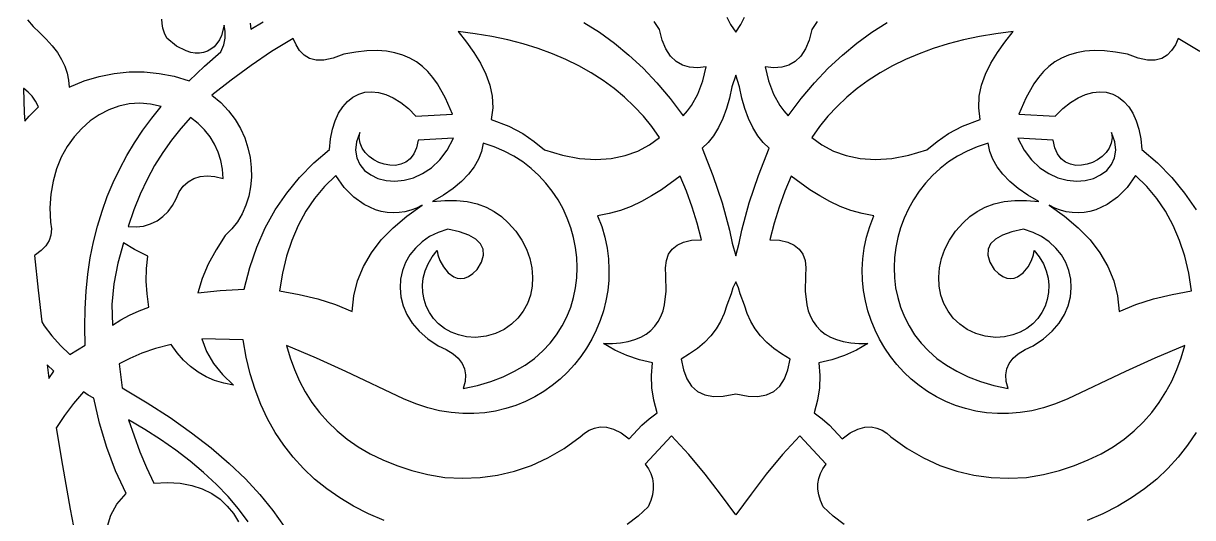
# Model space of a CAD drawing. Extents: x -1703 to -953, y -1065 to 985.
# Drawn here: x -1402.7 to -1215, y -126.3 to -47 of the extents above; entities that cross this region are included whole.
import ezdxf

# ---------------------------------------------------------------- set-up
doc = ezdxf.new("R2010")
doc.units = 0
doc.layers.add('LAYER_1', color=18, linetype='CONTINUOUS')

msp = doc.modelspace()

# ---------------------------------------------------------------- linework, layer by layer
at = {"layer": 'LAYER_1'}
for points in [[(-1402.06, -46.43), (-1401.14, -47.49), (-1400.15, -48.46), (-1399.05, -49.52), (-1398.09, -50.59), (-1397.27, -51.67), (-1396.6, -52.76), (-1396.08, -53.86), (-1395.7, -54.97), (-1395.46, -56.09), (-1395.37, -57.22), (-1392.96, -56.22), (-1390.55, -55.49), (-1388.14, -55), (-1385.73, -54.77), (-1383.32, -54.77), (-1380.91, -55.01), (-1378.5, -55.48), (-1376.09, -56.18), (-1373.67, -53.84), (-1371.01, -51.57), (-1370.56, -50.44), (-1370.35, -49.34), (-1370.33, -48.29), (-1370.47, -47.27), (-1370.92, -48.92), (-1371.25, -49.61), (-1371.65, -50.21), (-1372.11, -50.72), (-1372.63, -51.13), (-1373.19, -51.44), (-1373.81, -51.65), (-1374.46, -51.75), (-1375.15, -51.75), (-1375.86, -51.64), (-1376.61, -51.41), (-1378.14, -50.62), (-1379.72, -49.35), (-1380.09, -48.53), (-1380.34, -47.76), (-1380.47, -47.01), (-1380.5, -46.31)], [(-1366.33, -46.97), (-1366.23, -47.93), (-1364.26, -46.75)], [(-1312.73, -46.85), (-1310.26, -48.4), (-1307.85, -50.14), (-1305.51, -52.07), (-1303.24, -54.19), (-1301.03, -56.52), (-1298.9, -59.06), (-1296.83, -61.81), (-1296.11, -61.03), (-1295.48, -60.19), (-1294.44, -58.32), (-1293.67, -56.22), (-1293.13, -53.94), (-1294.52, -54.11), (-1295.79, -54.03), (-1296.93, -53.69), (-1297.95, -53.09), (-1298.84, -52.22), (-1299.58, -51.08), (-1300.18, -49.65), (-1300.62, -47.94), (-1301.45, -46.69)], [(-1289.81, -45.98), (-1289.23, -47.16), (-1288.38, -48.4), (-1287.54, -47.16), (-1286.96, -45.98)], [(-1275.32, -46.69), (-1276.15, -47.94), (-1276.59, -49.65), (-1277.19, -51.08), (-1277.93, -52.22), (-1278.81, -53.09), (-1279.83, -53.69), (-1280.98, -54.03), (-1282.25, -54.11), (-1283.64, -53.94), (-1283.1, -56.22), (-1282.33, -58.32), (-1281.29, -60.19), (-1280.65, -61.03), (-1279.94, -61.81), (-1277.87, -59.06), (-1275.73, -56.52), (-1273.53, -54.19), (-1271.25, -52.07), (-1268.92, -50.14), (-1266.51, -48.4), (-1264.04, -46.85)], [(-1213.89, -51.48), (-1217.33, -49.39), (-1217.8, -50.43), (-1218.39, -51.35), (-1219.1, -52.09), (-1219.98, -52.62), (-1221.03, -52.91), (-1222.29, -52.91), (-1223.77, -52.59), (-1225.5, -51.91), (-1227.42, -51.58), (-1229.19, -51.4), (-1230.82, -51.36), (-1232.32, -51.46), (-1233.69, -51.7), (-1234.95, -52.07), (-1236.1, -52.56), (-1237.15, -53.17), (-1238.11, -53.89), (-1238.98, -54.72), (-1239.78, -55.65), (-1240.52, -56.67), (-1241.81, -58.96), (-1242.93, -61.56), (-1237.07, -61.86), (-1235.85, -60.65), (-1234.63, -59.67), (-1233.42, -58.91), (-1232.23, -58.38), (-1231.07, -58.06), (-1229.95, -57.96), (-1228.88, -58.05), (-1227.86, -58.35), (-1226.92, -58.84), (-1226.06, -59.51), (-1225.29, -60.37), (-1224.63, -61.41), (-1224.07, -62.62), (-1223.64, -63.99), (-1223.34, -65.52), (-1223.19, -67.21), (-1220.66, -69.36), (-1218.37, -71.7), (-1216.31, -74.23), (-1214.48, -76.94)], [(-1344.82, -126.81), (-1347.34, -125.72), (-1349.71, -124.51), (-1351.95, -123.17), (-1354.03, -121.72), (-1355.97, -120.15), (-1357.77, -118.46), (-1359.42, -116.64), (-1360.93, -114.71), (-1362.3, -112.65), (-1363.52, -110.47), (-1364.59, -108.18), (-1365.52, -105.76), (-1366.31, -103.22), (-1366.95, -100.56), (-1367.44, -97.78), (-1374.07, -97.64), (-1373.32, -99.66), (-1372.22, -101.57), (-1370.78, -103.37), (-1368.98, -105.06), (-1370.55, -104.76), (-1372.02, -104.32), (-1373.4, -103.72), (-1374.69, -102.98), (-1375.9, -102.09), (-1377.02, -101.05), (-1378.05, -99.86), (-1379.01, -98.53), (-1381.51, -99.19), (-1383.71, -99.94), (-1385.64, -100.76), (-1387.33, -101.65), (-1386.87, -105.51), (-1382.88, -107.88), (-1379.17, -110.28), (-1375.74, -112.7), (-1372.59, -115.15), (-1369.71, -117.62), (-1367.09, -120.12), (-1364.75, -122.64), (-1362.66, -125.18), (-1360.84, -127.75)], [(-1389.22, -127.68), (-1388.67, -125.95), (-1387.7, -124.19), (-1386.25, -122.44), (-1387.92, -118.83), (-1389.34, -115.09), (-1390.5, -111.19), (-1391.41, -107.14), (-1392.35, -106.65), (-1393.08, -106.14), (-1394.68, -108), (-1396.13, -109.91), (-1397.42, -111.86), (-1397.44, -111.91), (-1396.46, -117.98), (-1395.21, -124.97), (-1393.86, -131.92)], [(-1366.64, -127), (-1368.17, -124.94), (-1369.87, -122.94), (-1371.75, -120.99), (-1373.79, -119.1), (-1375.97, -117.27), (-1378.28, -115.5), (-1380.71, -113.81), (-1383.25, -112.18), (-1385.87, -110.63), (-1384.02, -115.75), (-1382.95, -118.29), (-1381.78, -120.8), (-1379.6, -120.69), (-1377.57, -120.82), (-1375.71, -121.17), (-1374.02, -121.73), (-1372.5, -122.47), (-1371.16, -123.39), (-1369.99, -124.47), (-1369, -125.68), (-1368.19, -127.01)], [(-1270.96, -127.44), (-1272.73, -126.11), (-1274.32, -124.58), (-1274.75, -123.61), (-1275.03, -122.67), (-1275.17, -121.77), (-1275.17, -120.9), (-1275.04, -120.07), (-1274.77, -119.26), (-1274.38, -118.49), (-1273.86, -117.75), (-1278.1, -113.22), (-1280.88, -116.21), (-1283.5, -119.33), (-1285.92, -122.57), (-1288.38, -125.91), (-1290.84, -122.57), (-1293.27, -119.33), (-1295.89, -116.21), (-1298.67, -113.22), (-1302.91, -117.75), (-1302.39, -118.49), (-1302, -119.26), (-1301.73, -120.07), (-1301.6, -120.9), (-1301.6, -121.77), (-1301.74, -122.67), (-1302.02, -123.61), (-1302.45, -124.58), (-1304.04, -126.11), (-1305.8, -127.44)], [(-1214.47, -112.65), (-1215.83, -114.71), (-1217.34, -116.64), (-1218.99, -118.46), (-1220.79, -120.15), (-1222.73, -121.72), (-1224.82, -123.17), (-1227.05, -124.51), (-1229.43, -125.72), (-1231.95, -126.81)]]:
    msp.add_lwpolyline(points, dxfattribs=at)
for points in [[(-1331.6, -49.97), (-1330.39, -51.66), (-1329.35, -53.38), (-1328.5, -55.12), (-1327.87, -56.89), (-1327.49, -58.69), (-1327.39, -60.52), (-1327.61, -62.39), (-1324.81, -63.47), (-1322.57, -64.65), (-1320.71, -65.93), (-1319.05, -67.29), (-1316.18, -68.16), (-1313.43, -68.66), (-1310.83, -68.82), (-1308.39, -68.66), (-1306.13, -68.21), (-1304.07, -67.48), (-1302.23, -66.5), (-1300.63, -65.29), (-1301.86, -63.55), (-1303.2, -61.89), (-1304.66, -60.33), (-1306.22, -58.84), (-1307.9, -57.45), (-1309.67, -56.15), (-1311.56, -54.94), (-1313.54, -53.82), (-1315.63, -52.79), (-1317.81, -51.86), (-1320.1, -51.02), (-1322.48, -50.28), (-1324.95, -49.63), (-1327.52, -49.08), (-1330.18, -48.64), (-1332.93, -48.29)], [(-1246.59, -48.64), (-1249.25, -49.08), (-1251.81, -49.63), (-1254.29, -50.28), (-1256.67, -51.02), (-1258.95, -51.86), (-1261.14, -52.79), (-1263.23, -53.82), (-1265.21, -54.94), (-1267.09, -56.15), (-1268.87, -57.45), (-1270.54, -58.84), (-1272.11, -60.33), (-1273.56, -61.89), (-1274.91, -63.55), (-1276.14, -65.29), (-1274.53, -66.5), (-1272.69, -67.48), (-1270.63, -68.21), (-1268.37, -68.66), (-1265.93, -68.82), (-1263.33, -68.66), (-1260.59, -68.16), (-1257.71, -67.29), (-1256.06, -65.93), (-1254.2, -64.65), (-1251.96, -63.47), (-1249.15, -62.39), (-1249.37, -60.52), (-1249.28, -58.69), (-1248.9, -56.89), (-1248.27, -55.12), (-1247.42, -53.38), (-1246.37, -51.66), (-1245.17, -49.97), (-1243.84, -48.29)], [(-1362.88, -51.48), (-1366.18, -53.72), (-1369.37, -56.07), (-1372.47, -58.49), (-1371.04, -59.69), (-1369.81, -61), (-1368.75, -62.39), (-1367.88, -63.86), (-1367.19, -65.38), (-1366.67, -66.94), (-1366.32, -68.52), (-1366.14, -70.11), (-1366.12, -71.69), (-1366.26, -73.24), (-1366.56, -74.74), (-1367.01, -76.18), (-1367.62, -77.55), (-1368.37, -78.82), (-1369.27, -79.99), (-1370.31, -81.02), (-1371.79, -83.32), (-1373.04, -85.63), (-1374.03, -87.93), (-1374.7, -90.23), (-1371.16, -89.86), (-1367.3, -89.63), (-1366.39, -86.18), (-1365.26, -82.91), (-1363.89, -79.83), (-1362.29, -76.94), (-1360.46, -74.23), (-1358.4, -71.7), (-1356.1, -69.36), (-1353.58, -67.21), (-1353.42, -65.52), (-1353.12, -63.99), (-1352.69, -62.62), (-1352.14, -61.41), (-1351.47, -60.37), (-1350.7, -59.51), (-1349.84, -58.84), (-1348.9, -58.35), (-1347.89, -58.05), (-1346.82, -57.96), (-1345.7, -58.06), (-1344.53, -58.38), (-1343.34, -58.91), (-1342.13, -59.67), (-1340.92, -60.65), (-1339.7, -61.86), (-1333.84, -61.56), (-1334.96, -58.96), (-1336.25, -56.67), (-1336.98, -55.65), (-1337.78, -54.72), (-1338.66, -53.89), (-1339.62, -53.17), (-1340.67, -52.56), (-1341.82, -52.07), (-1343.08, -51.7), (-1344.45, -51.46), (-1345.95, -51.36), (-1347.58, -51.4), (-1349.35, -51.58), (-1351.26, -51.91), (-1353, -52.59), (-1354.48, -52.91), (-1355.74, -52.91), (-1356.79, -52.62), (-1357.66, -52.09), (-1358.38, -51.35), (-1358.96, -50.43), (-1359.44, -49.39)], [(-1288.99, -57.15), (-1289.36, -58.96), (-1289.86, -60.67), (-1290.46, -62.26), (-1291.16, -63.72), (-1291.95, -65.01), (-1292.81, -66.13), (-1293.74, -67.04), (-1292.03, -71.38), (-1290.53, -75.8), (-1289.37, -80.16), (-1288.96, -82.27), (-1288.38, -84.32), (-1287.8, -82.27), (-1287.4, -80.16), (-1286.24, -75.8), (-1284.73, -71.38), (-1283.03, -67.04), (-1283.95, -66.13), (-1284.81, -65.01), (-1285.6, -63.72), (-1286.3, -62.26), (-1286.91, -60.67), (-1287.4, -58.96), (-1287.77, -57.15), (-1288.38, -55.28)], [(-1402.58, -61.33), (-1402.5, -62.7), (-1401.81, -61.89), (-1400.29, -60.4), (-1400.78, -59.47), (-1401.34, -58.67), (-1401.97, -58), (-1402.65, -57.45), (-1402.73, -57.41)], [(-1385.72, -59.91), (-1387.39, -60.27), (-1389, -60.85), (-1390.55, -61.65), (-1392.01, -62.65), (-1393.36, -63.84), (-1394.6, -65.22), (-1395.7, -66.76), (-1396.64, -68.47), (-1397.4, -70.31), (-1397.97, -72.29), (-1398.34, -74.4), (-1398.47, -76.61), (-1398.35, -78.91), (-1398.23, -79.97), (-1398.31, -80.96), (-1398.61, -81.86), (-1399.12, -82.7), (-1399.85, -83.46), (-1400.78, -84.15), (-1400.94, -84.23), (-1400.38, -89.8), (-1399.79, -94.91), (-1399.4, -95.52), (-1398.14, -97.17), (-1396.76, -98.7), (-1395.27, -100.15), (-1392.8, -98.66), (-1392.88, -95.68), (-1392.83, -92.79), (-1392.67, -89.97), (-1392.38, -87.25), (-1391.98, -84.6), (-1391.46, -82.03), (-1390.84, -79.54), (-1390.1, -77.13), (-1389.26, -74.79), (-1388.32, -72.52), (-1387.27, -70.33), (-1386.13, -68.2), (-1384.89, -66.14), (-1383.56, -64.15), (-1382.13, -62.22), (-1380.62, -60.35), (-1382.32, -59.94), (-1384.03, -59.8)], [(-1377.45, -63.84), (-1378.94, -65.71), (-1380.35, -67.7), (-1381.66, -69.81), (-1382.87, -72.05), (-1383.99, -74.42), (-1385, -76.94), (-1385.9, -79.61), (-1384.64, -79.67), (-1383.45, -79.53), (-1382.32, -79.18), (-1381.27, -78.66), (-1380.32, -77.98), (-1379.48, -77.16), (-1378.77, -76.21), (-1378.19, -75.15), (-1377.71, -74.04), (-1377.07, -73.12), (-1376.29, -72.4), (-1375.38, -71.89), (-1374.34, -71.58), (-1373.2, -71.47), (-1371.97, -71.58), (-1370.66, -71.89), (-1370.77, -70.4), (-1371.04, -68.99), (-1371.46, -67.65), (-1372.03, -66.39), (-1372.76, -65.2), (-1373.64, -64.09), (-1374.68, -63.05), (-1375.88, -62.09)], [(-1349.24, -65.98), (-1349.39, -67.35), (-1349.2, -68.58), (-1348.71, -69.66), (-1347.95, -70.58), (-1346.97, -71.32), (-1345.81, -71.86), (-1344.5, -72.19), (-1343.09, -72.29), (-1341.62, -72.16), (-1340.12, -71.76), (-1338.64, -71.1), (-1337.21, -70.15), (-1335.88, -68.89), (-1334.69, -67.32), (-1333.67, -65.42), (-1339.37, -65.72), (-1339.63, -66.95), (-1340.06, -67.94), (-1340.64, -68.71), (-1341.35, -69.26), (-1342.14, -69.61), (-1343, -69.78), (-1343.89, -69.77), (-1344.79, -69.61), (-1345.67, -69.31), (-1346.49, -68.89), (-1347.23, -68.35), (-1347.86, -67.71), (-1348.36, -67), (-1348.68, -66.21), (-1348.8, -65.37), (-1348.7, -64.49)], [(-1227.96, -65.37), (-1228.09, -66.21), (-1228.41, -67), (-1228.9, -67.71), (-1229.53, -68.35), (-1230.27, -68.89), (-1231.1, -69.31), (-1231.97, -69.61), (-1232.87, -69.77), (-1233.77, -69.78), (-1234.62, -69.61), (-1235.42, -69.26), (-1236.12, -68.71), (-1236.71, -67.94), (-1237.14, -66.95), (-1237.39, -65.72), (-1243.1, -65.42), (-1242.08, -67.32), (-1240.89, -68.89), (-1239.56, -70.15), (-1238.13, -71.1), (-1236.65, -71.76), (-1235.15, -72.16), (-1233.68, -72.29), (-1232.26, -72.19), (-1230.96, -71.86), (-1229.79, -71.32), (-1228.81, -70.58), (-1228.06, -69.66), (-1227.56, -68.58), (-1227.37, -67.35), (-1227.53, -65.98), (-1228.06, -64.49)], [(-1329.18, -67.53), (-1329.67, -68.79), (-1330.37, -70.02), (-1331.29, -71.2), (-1332.41, -72.35), (-1333.75, -73.47), (-1335.3, -74.54), (-1337.07, -75.58), (-1335.05, -75.4), (-1333.19, -75.4), (-1331.47, -75.59), (-1329.9, -75.95), (-1328.46, -76.48), (-1327.15, -77.17), (-1325.96, -78.01), (-1324.89, -79), (-1323.68, -80.34), (-1322.71, -81.76), (-1321.95, -83.23), (-1321.42, -84.73), (-1321.09, -86.23), (-1320.97, -87.73), (-1321.06, -89.19), (-1321.34, -90.6), (-1321.82, -91.94), (-1322.48, -93.18), (-1323.33, -94.3), (-1324.35, -95.28), (-1325.55, -96.11), (-1326.91, -96.75), (-1328.44, -97.19), (-1330.13, -97.41), (-1331.57, -97.3), (-1332.88, -97.01), (-1334.08, -96.55), (-1335.15, -95.95), (-1336.08, -95.21), (-1336.88, -94.36), (-1337.54, -93.42), (-1338.05, -92.39), (-1338.41, -91.31), (-1338.61, -90.18), (-1338.65, -89.02), (-1338.53, -87.86), (-1338.24, -86.7), (-1337.77, -85.57), (-1337.13, -84.48), (-1336.3, -83.45), (-1336.2, -84.14), (-1335.87, -85.07), (-1335.31, -86.09), (-1334.56, -87.02), (-1333.62, -87.69), (-1333.09, -87.88), (-1332.52, -87.94), (-1331.91, -87.86), (-1331.27, -87.6), (-1330.6, -87.16), (-1329.9, -86.5), (-1329.2, -85.3), (-1328.88, -84.21), (-1328.92, -83.24), (-1329.32, -82.38), (-1330.09, -81.63), (-1331.23, -80.99), (-1332.73, -80.46), (-1334.6, -80.04), (-1336.13, -80.53), (-1337.51, -81.21), (-1338.73, -82.06), (-1339.79, -83.05), (-1340.67, -84.16), (-1341.37, -85.38), (-1341.87, -86.68), (-1342.17, -88.05), (-1342.26, -89.46), (-1342.12, -90.89), (-1341.76, -92.32), (-1341.15, -93.73), (-1340.3, -95.09), (-1339.18, -96.4), (-1337.8, -97.63), (-1336.14, -98.75), (-1334.83, -99.34), (-1333.75, -100.01), (-1332.91, -100.75), (-1332.29, -101.57), (-1331.9, -102.46), (-1331.75, -103.43), (-1331.83, -104.47), (-1332.13, -105.58), (-1329.82, -105.1), (-1327.67, -104.47), (-1325.68, -103.72), (-1323.86, -102.84), (-1322.2, -101.85), (-1320.7, -100.76), (-1319.35, -99.58), (-1318.16, -98.31), (-1317.12, -96.96), (-1316.22, -95.55), (-1315.47, -94.08), (-1314.86, -92.56), (-1314.4, -91.01), (-1314.07, -89.42), (-1313.87, -87.82), (-1313.81, -86.2), (-1313.88, -84.58), (-1314.08, -82.96), (-1314.41, -81.37), (-1314.85, -79.79), (-1315.42, -78.25), (-1316.1, -76.76), (-1316.9, -75.32), (-1317.82, -73.94), (-1318.84, -72.63), (-1319.97, -71.4), (-1321.21, -70.26), (-1322.55, -69.22), (-1323.99, -68.29), (-1325.53, -67.47), (-1327.17, -66.78), (-1328.9, -66.23)], [(-1249.6, -66.78), (-1251.23, -67.47), (-1252.77, -68.29), (-1254.21, -69.22), (-1255.55, -70.26), (-1256.79, -71.4), (-1257.92, -72.63), (-1258.95, -73.94), (-1259.86, -75.32), (-1260.66, -76.76), (-1261.35, -78.25), (-1261.91, -79.79), (-1262.36, -81.37), (-1262.68, -82.96), (-1262.88, -84.58), (-1262.95, -86.2), (-1262.89, -87.82), (-1262.7, -89.42), (-1262.37, -91.01), (-1261.9, -92.56), (-1261.3, -94.08), (-1260.55, -95.55), (-1259.65, -96.96), (-1258.61, -98.31), (-1257.41, -99.58), (-1256.07, -100.76), (-1254.56, -101.85), (-1252.9, -102.84), (-1251.08, -103.72), (-1249.1, -104.47), (-1246.95, -105.1), (-1244.63, -105.58), (-1244.94, -104.47), (-1245.02, -103.43), (-1244.86, -102.46), (-1244.48, -101.57), (-1243.86, -100.75), (-1243.01, -100.01), (-1241.93, -99.34), (-1240.62, -98.75), (-1238.96, -97.63), (-1237.58, -96.4), (-1236.47, -95.09), (-1235.61, -93.73), (-1235.01, -92.32), (-1234.64, -90.89), (-1234.51, -89.46), (-1234.6, -88.05), (-1234.9, -86.68), (-1235.4, -85.38), (-1236.1, -84.16), (-1236.98, -83.05), (-1238.03, -82.06), (-1239.26, -81.21), (-1240.64, -80.53), (-1242.16, -80.04), (-1244.03, -80.46), (-1245.54, -80.99), (-1246.68, -81.63), (-1247.45, -82.38), (-1247.85, -83.24), (-1247.89, -84.21), (-1247.56, -85.3), (-1246.87, -86.5), (-1246.17, -87.16), (-1245.5, -87.6), (-1244.86, -87.86), (-1244.25, -87.94), (-1243.68, -87.88), (-1243.15, -87.69), (-1242.21, -87.02), (-1241.45, -86.09), (-1240.9, -85.07), (-1240.56, -84.14), (-1240.47, -83.45), (-1239.64, -84.48), (-1238.99, -85.57), (-1238.53, -86.7), (-1238.24, -87.86), (-1238.11, -89.02), (-1238.16, -90.18), (-1238.36, -91.31), (-1238.72, -92.39), (-1239.23, -93.42), (-1239.89, -94.36), (-1240.68, -95.21), (-1241.62, -95.95), (-1242.69, -96.55), (-1243.88, -97.01), (-1245.2, -97.3), (-1246.64, -97.41), (-1248.32, -97.19), (-1249.85, -96.75), (-1251.22, -96.11), (-1252.41, -95.28), (-1253.44, -94.3), (-1254.29, -93.18), (-1254.95, -91.94), (-1255.42, -90.6), (-1255.71, -89.19), (-1255.79, -87.73), (-1255.68, -86.23), (-1255.35, -84.73), (-1254.81, -83.23), (-1254.06, -81.76), (-1253.08, -80.34), (-1251.88, -79), (-1250.81, -78.01), (-1249.62, -77.17), (-1248.31, -76.48), (-1246.87, -75.95), (-1245.29, -75.59), (-1243.58, -75.4), (-1241.71, -75.4), (-1239.7, -75.58), (-1241.46, -74.54), (-1243.01, -73.47), (-1244.35, -72.35), (-1245.48, -71.2), (-1246.4, -70.02), (-1247.1, -68.79), (-1247.59, -67.53), (-1247.87, -66.23)], [(-1354.38, -73.16), (-1355.99, -75.07), (-1357.4, -77.15), (-1358.62, -79.41), (-1359.64, -81.82), (-1360.48, -84.38), (-1361.13, -87.08), (-1361.59, -89.91), (-1358.44, -90.52), (-1355.46, -91.21), (-1352.64, -92.09), (-1349.95, -93.25), (-1349.68, -90.72), (-1349.07, -88.3), (-1348.13, -86.01), (-1346.86, -83.82), (-1345.28, -81.75), (-1343.38, -79.79), (-1341.18, -77.93), (-1338.69, -76.17), (-1339.6, -76.64), (-1340.53, -76.99), (-1341.47, -77.23), (-1342.42, -77.37), (-1343.38, -77.41), (-1344.33, -77.34), (-1345.27, -77.17), (-1346.2, -76.9), (-1348.01, -76.07), (-1349.7, -74.87), (-1351.23, -73.32), (-1352.57, -71.42)], [(-1300.31, -73.69), (-1301.87, -74.68), (-1303.49, -75.58), (-1305.15, -76.36), (-1306.88, -77.01), (-1308.67, -77.53), (-1310.54, -77.88), (-1309.89, -79.6), (-1309.39, -81.32), (-1309.03, -83.05), (-1308.81, -84.78), (-1308.72, -86.49), (-1308.76, -88.19), (-1308.92, -89.86), (-1309.21, -91.51), (-1309.62, -93.12), (-1310.13, -94.69), (-1310.76, -96.22), (-1311.49, -97.7), (-1312.33, -99.11), (-1313.25, -100.47), (-1314.28, -101.75), (-1315.38, -102.96), (-1316.58, -104.09), (-1317.85, -105.13), (-1319.2, -106.08), (-1320.62, -106.93), (-1322.1, -107.68), (-1323.65, -108.31), (-1325.26, -108.83), (-1326.92, -109.23), (-1328.64, -109.49), (-1330.4, -109.63), (-1332.2, -109.62), (-1334.04, -109.47), (-1335.91, -109.17), (-1337.81, -108.7), (-1339.74, -108.08), (-1341.69, -107.28), (-1350.98, -102.85), (-1355.68, -100.72), (-1360.5, -98.71), (-1359.92, -100.67), (-1359.22, -102.57), (-1358.41, -104.4), (-1357.47, -106.16), (-1356.4, -107.84), (-1355.19, -109.45), (-1353.86, -110.96), (-1352.38, -112.39), (-1350.76, -113.72), (-1348.99, -114.95), (-1347.07, -116.07), (-1345, -117.08), (-1342.76, -117.97), (-1340.36, -118.75), (-1337.8, -119.39), (-1335.06, -119.91), (-1332.21, -120.02), (-1329.4, -119.89), (-1326.62, -119.51), (-1323.88, -118.86), (-1321.18, -117.94), (-1318.52, -116.73), (-1315.9, -115.21), (-1313.32, -113.37), (-1312.64, -112.79), (-1311.88, -112.31), (-1311.05, -111.96), (-1310.12, -111.78), (-1309.11, -111.82), (-1308, -112.12), (-1306.78, -112.72), (-1305.46, -113.66), (-1303.45, -111.51), (-1302.29, -110.49), (-1300.98, -109.51), (-1301.52, -107.5), (-1301.83, -105.5), (-1301.91, -103.49), (-1301.75, -101.49), (-1303.84, -100.99), (-1305.84, -100.3), (-1307.77, -99.43), (-1309.62, -98.37), (-1308.17, -98.37), (-1306.85, -98.27), (-1305.65, -98.06), (-1304.57, -97.76), (-1303.61, -97.36), (-1302.75, -96.87), (-1302.01, -96.29), (-1301.37, -95.62), (-1300.83, -94.87), (-1300.39, -94.04), (-1300.04, -93.13), (-1299.79, -92.15), (-1299.53, -89.97), (-1299.6, -87.53), (-1299.65, -86.22), (-1299.51, -85.06), (-1299.16, -84.05), (-1298.59, -83.22), (-1297.79, -82.57), (-1296.75, -82.09), (-1295.45, -81.81), (-1293.89, -81.74), (-1294.56, -79.06), (-1295.35, -76.47), (-1296.26, -73.94), (-1297.28, -71.49)], [(-1280.51, -73.94), (-1281.41, -76.47), (-1282.2, -79.06), (-1282.88, -81.74), (-1281.32, -81.81), (-1280.02, -82.09), (-1278.97, -82.57), (-1278.17, -83.22), (-1277.6, -84.05), (-1277.25, -85.06), (-1277.11, -86.22), (-1277.17, -87.53), (-1277.24, -89.97), (-1276.98, -92.15), (-1276.72, -93.13), (-1276.38, -94.04), (-1275.94, -94.87), (-1275.4, -95.62), (-1274.76, -96.29), (-1274.01, -96.87), (-1273.16, -97.36), (-1272.2, -97.76), (-1271.12, -98.06), (-1269.92, -98.27), (-1268.6, -98.37), (-1267.15, -98.37), (-1269, -99.43), (-1270.93, -100.3), (-1272.93, -100.99), (-1275.01, -101.49), (-1274.86, -103.49), (-1274.93, -105.5), (-1275.24, -107.5), (-1275.78, -109.51), (-1274.48, -110.49), (-1273.32, -111.51), (-1271.31, -113.66), (-1269.99, -112.72), (-1268.77, -112.12), (-1267.66, -111.82), (-1266.64, -111.78), (-1265.72, -111.96), (-1264.88, -112.31), (-1264.13, -112.79), (-1263.45, -113.37), (-1260.87, -115.21), (-1258.25, -116.73), (-1255.59, -117.94), (-1252.88, -118.86), (-1250.14, -119.51), (-1247.36, -119.89), (-1244.55, -120.02), (-1241.71, -119.91), (-1238.97, -119.39), (-1236.4, -118.75), (-1234, -117.97), (-1231.77, -117.08), (-1229.69, -116.07), (-1227.77, -114.95), (-1226.01, -113.72), (-1224.39, -112.39), (-1222.91, -110.96), (-1221.57, -109.45), (-1220.37, -107.84), (-1219.3, -106.16), (-1218.36, -104.4), (-1217.54, -102.57), (-1216.85, -100.67), (-1216.26, -98.71), (-1221.09, -100.72), (-1225.79, -102.85), (-1235.07, -107.28), (-1237.02, -108.08), (-1238.95, -108.7), (-1240.85, -109.17), (-1242.73, -109.47), (-1244.57, -109.62), (-1246.37, -109.63), (-1248.13, -109.49), (-1249.84, -109.23), (-1251.51, -108.83), (-1253.11, -108.31), (-1254.66, -107.68), (-1256.15, -106.93), (-1257.57, -106.08), (-1258.92, -105.13), (-1260.19, -104.09), (-1261.38, -102.96), (-1262.49, -101.75), (-1263.51, -100.47), (-1264.44, -99.11), (-1265.27, -97.7), (-1266.01, -96.22), (-1266.63, -94.69), (-1267.15, -93.12), (-1267.56, -91.51), (-1267.84, -89.86), (-1268.01, -88.19), (-1268.05, -86.49), (-1267.96, -84.78), (-1267.74, -83.05), (-1267.38, -81.32), (-1266.87, -79.6), (-1266.22, -77.88), (-1268.09, -77.53), (-1269.89, -77.01), (-1271.61, -76.36), (-1273.28, -75.58), (-1274.89, -74.68), (-1276.46, -73.69), (-1279.48, -71.49)], [(-1225.54, -73.32), (-1227.07, -74.87), (-1228.76, -76.07), (-1230.56, -76.9), (-1231.5, -77.17), (-1232.44, -77.34), (-1233.39, -77.41), (-1234.34, -77.37), (-1235.3, -77.23), (-1236.24, -76.99), (-1237.17, -76.64), (-1238.08, -76.17), (-1235.58, -77.93), (-1233.38, -79.79), (-1231.49, -81.75), (-1229.9, -83.82), (-1228.64, -86.01), (-1227.7, -88.3), (-1227.09, -90.72), (-1226.82, -93.25), (-1224.13, -92.09), (-1221.31, -91.21), (-1218.33, -90.52), (-1215.18, -89.91), (-1215.64, -87.08), (-1216.29, -84.38), (-1217.12, -81.82), (-1218.15, -79.41), (-1219.36, -77.15), (-1220.78, -75.07), (-1222.39, -73.16), (-1224.2, -71.42)], [(-1387.57, -85.49), (-1388.21, -88.82), (-1388.51, -92.14), (-1388.44, -95.42), (-1387.09, -94.58), (-1385.67, -93.82), (-1384.16, -93.13), (-1382.58, -92.52), (-1382.88, -90.42), (-1383.01, -88.36), (-1382.96, -86.34), (-1382.74, -84.35), (-1384.88, -83.28), (-1386.63, -82.2)], [(-1288.86, -89.46), (-1289.12, -90.42), (-1289.8, -92.21), (-1290.22, -93.56), (-1290.79, -94.83), (-1291.52, -96.02), (-1292.39, -97.14), (-1293.39, -98.19), (-1294.52, -99.16), (-1295.77, -100.06), (-1297.13, -100.89), (-1296.78, -102.63), (-1296.22, -104.07), (-1295.46, -105.21), (-1294.49, -106.06), (-1293.32, -106.61), (-1291.96, -106.86), (-1290.41, -106.82), (-1288.38, -106.48), (-1286.36, -106.82), (-1284.81, -106.86), (-1283.44, -106.61), (-1282.28, -106.06), (-1281.31, -105.21), (-1280.55, -104.07), (-1279.99, -102.63), (-1279.64, -100.89), (-1281, -100.06), (-1282.24, -99.16), (-1283.37, -98.19), (-1284.38, -97.14), (-1285.25, -96.02), (-1285.97, -94.83), (-1286.55, -93.56), (-1286.96, -92.21), (-1287.65, -90.42), (-1287.91, -89.46), (-1288.38, -88.45)], [(-1398.63, -103.94), (-1398.62, -104), (-1397.82, -102.84), (-1398.91, -101.82)]]:
    msp.add_lwpolyline(points, close=True, dxfattribs=at)

doc.saveas('drawing.dxf')
